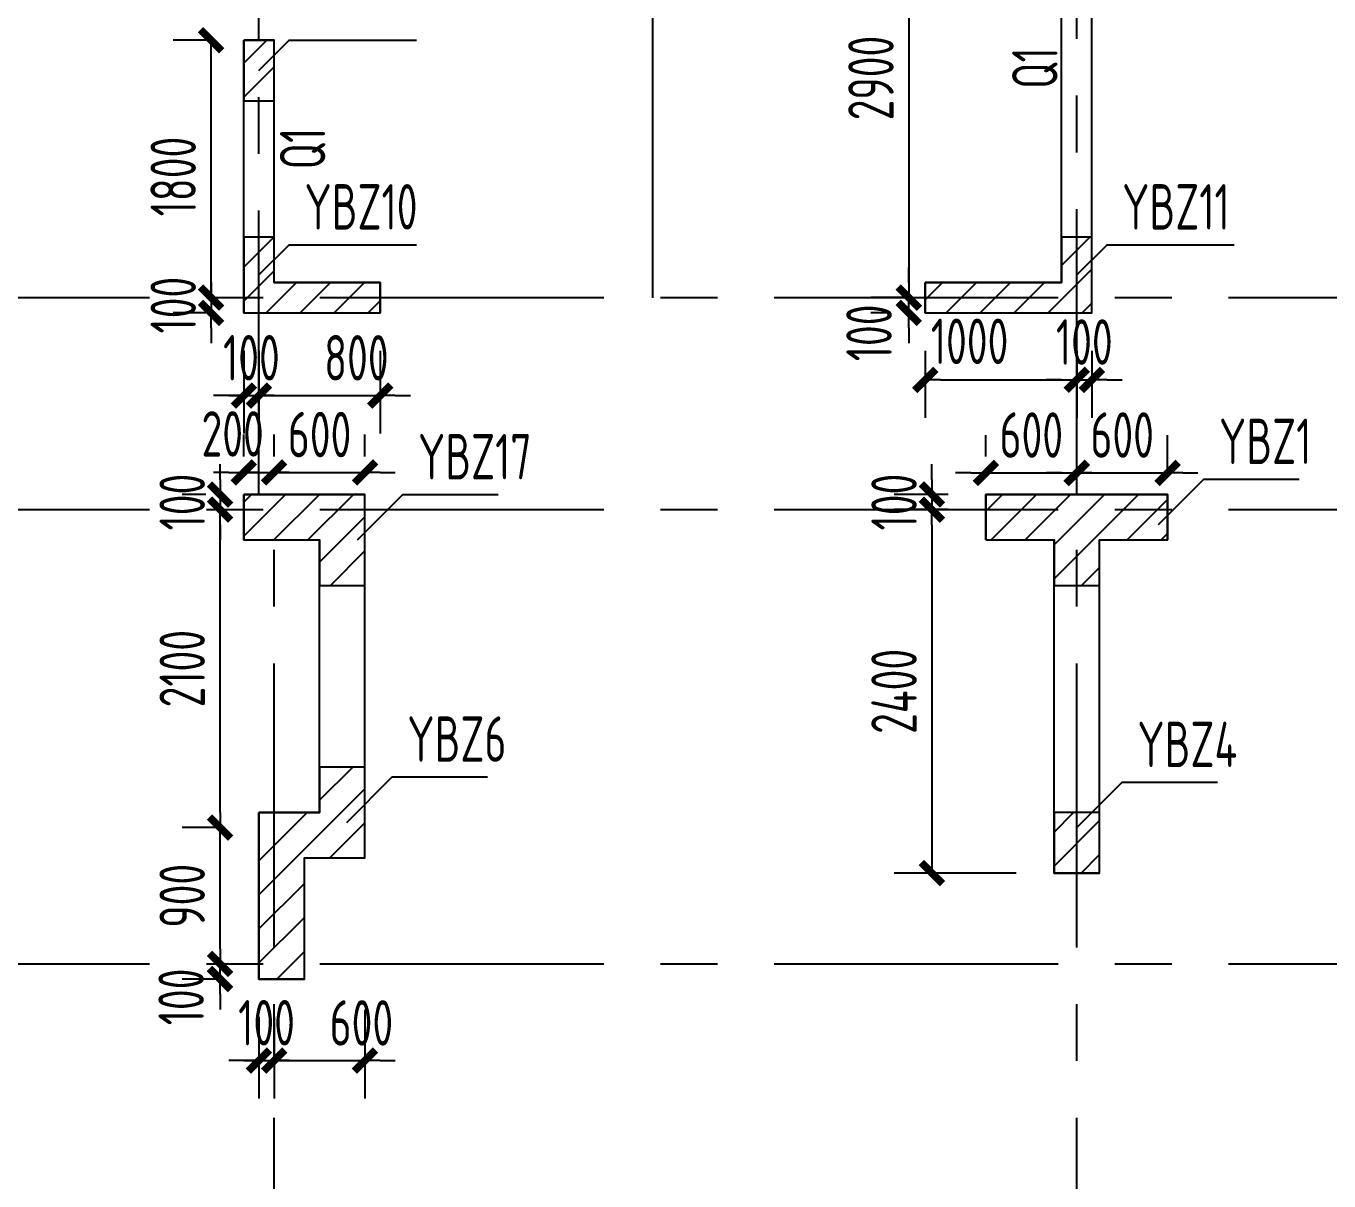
# Model space of a CAD drawing. Extents: x 580289 to 1106878, y -144605 to 78052.
# Drawn here: x 668623 to 677226, y 62584 to 70212 of the extents above; entities that cross this region are included whole.
import ezdxf

# ---------------------------------------------------------------- set-up
doc = ezdxf.new("R2010")
doc.units = 0
doc.header["$LTSCALE"] = 100
doc.linetypes.add('7', pattern=[120.000008, -60.000004, 60.000004])
doc.linetypes.add('CENTER', pattern=[2, 1.25, -0.25, 0.25, -0.25])
doc.layers.get('0').update_dxf_attribs({"linetype": 'CONTINUOUS'})
doc.layers.get('Defpoints').update_dxf_attribs({"linetype": 'CONTINUOUS'})
for name, color, linetype in [('b边缘构件', 240, 'CONTINUOUS'), ('b边缘构件阴影', 240, 'CONTINUOUS'), ('COLU', 7, 'CONTINUOUS'), ('DIM', 3, 'CONTINUOUS'), ('PAXIS', 253, 'CENTER'), ('TEXT', 2, 'CONTINUOUS'), ('THIN', 7, 'CONTINUOUS'), ('墙文字', 54, '7')]:
    doc.layers.add(name, color=color, linetype=linetype)
doc.styles.get("Standard").update_dxf_attribs({"font": 'tssdeng.shx', "width": 0.7, "bigfont": 'tssdchn.shx'})
doc.styles.add('TSSD_Dimension', font='Tssdeng.shx', dxfattribs={"width": 0.7, "bigfont": 'tssdchn.shx'})
doc.dimstyles.new('TSSD_100_100$0', dxfattribs={"dimtxt": 300, "dimasz": 100, "dimexe": 250, "dimexo": 250, "dimgap": 100, "dimtad": 1, "dimdec": 0, "dimzin": 0, "dimdsep": 46, "dimtxsty": 'TSSD_Dimension', "dimblk": '_TSDBK', "dimblk1": '_TSDBK', "dimblk2": '_TSDBK', "dimsah": 1, "dimcen": 0, "dimclrt": 7, "dimadec": 0, "dimazin": 0, "dimtfac": 1, "dimtdec": 0, "dimtix": 1, "dimtmove": 2, "dimatfit": 3, "dimldrblk": '_TSDBK', "dimfxl": 1, "dimtolj": 1, "dimtzin": 0, "dimarcsym": 0})
pattern_1 = [(45, (656909.8, -131525.1), (-112.2532, 112.2532), [])]
pattern_2 = [(45, (250053.2, 141627.07), (-112.2532, 112.2532), [])]

# ---------------------------------------------------------------- blocks, each defined once
blk = doc.blocks.new('_TSDBK')
blk.add_line((-1, 0), (0, 0))
at = {"const_width": 0.5}
blk.add_lwpolyline([(-0.7, -0.7), (0.7, 0.7)], dxfattribs=at)
blk = doc.blocks.new('*D68')
at = {"layer": 'Defpoints', "color": 0}
for p in [(674560.8, 68317.7), (675560.8, 68317.7), (675560.8, 67874.8)]:
    blk.add_point(p, dxfattribs=at)
at = {"layer": 'DIM', "color": 0, "lineweight": -2}
for p, q in [((674560.8, 68067.7), (674560.8, 67624.8)), ((675560.8, 68067.7), (675560.8, 67624.8)), ((674660.8, 67874.8), (675460.8, 67874.8))]:
    blk.add_line(p, q, dxfattribs=at)
at = {"layer": 'DIM', "color": 0, "lineweight": -2, "xscale": 100, "yscale": 100, "zscale": 100, "rotation": 180}
blk.add_blockref('_TSDBK', (674560.8, 67874.8), dxfattribs=at)
at = {"layer": 'DIM', "color": 0, "lineweight": -2, "xscale": 100, "yscale": 100, "zscale": 100}
blk.add_blockref('_TSDBK', (675560.8, 67874.8), dxfattribs=at)
at = {"layer": 'DIM', "color": 7, "insert": (674853.4, 68129.4), "char_height": 300, "attachment_point": 5, "style": 'TSSD_Dimension'}
blk.add_mtext('\\A1;1000', dxfattribs=at)
blk = doc.blocks.new('*D69')
at = {"layer": 'Defpoints', "color": 0}
for p in [(675560.8, 68317.7), (675660.8, 68317.7), (675660.8, 67874.8)]:
    blk.add_point(p, dxfattribs=at)
at = {"layer": 'DIM', "color": 0, "lineweight": -2}
for p, q in [((675560.8, 68067.7), (675560.8, 67624.8)), ((675660.8, 68067.7), (675660.8, 67624.8)), ((675460.8, 67874.8), (675360.8, 67874.8)), ((675560.8, 67874.8), (675660.8, 67874.8)), ((675760.8, 67874.8), (675860.8, 67874.8))]:
    blk.add_line(p, q, dxfattribs=at)
at = {"layer": 'DIM', "color": 0, "lineweight": -2, "xscale": 100, "yscale": 100, "zscale": 100}
blk.add_blockref('_TSDBK', (675560.8, 67874.8), dxfattribs=at)
at = {"layer": 'DIM', "color": 0, "lineweight": -2, "xscale": 100, "yscale": 100, "zscale": 100, "rotation": 180}
blk.add_blockref('_TSDBK', (675660.8, 67874.8), dxfattribs=at)
at = {"layer": 'DIM', "color": 7, "insert": (675610.8, 68124.8), "char_height": 300, "attachment_point": 5, "style": 'TSSD_Dimension'}
blk.add_mtext('\\A1;100', dxfattribs=at)
blk = doc.blocks.new('*D70')
at = {"layer": 'Defpoints', "color": 0}
for p in [(674451.7, 68417.7), (674560.8, 68417.7), (674560.8, 68317.7)]:
    blk.add_point(p, dxfattribs=at)
at = {"layer": 'DIM', "color": 0, "lineweight": -2}
for p, q in [((674451.7, 68517.7), (674451.7, 68617.7)), ((674310.8, 68417.7), (674201.7, 68417.7)), ((674451.7, 68317.7), (674451.7, 68417.7)), ((674310.8, 68317.7), (674201.7, 68317.7)), ((674451.7, 68217.7), (674451.7, 68117.7))]:
    blk.add_line(p, q, dxfattribs=at)
at = {"layer": 'DIM', "color": 0, "lineweight": -2, "xscale": 100, "yscale": 100, "zscale": 100}
for p, rotation in [((674451.7, 68417.7), 270), ((674451.7, 68317.7), 90)]:
    blk.add_blockref('_TSDBK', p, dxfattribs=dict(at, rotation=rotation))
at = {"layer": 'DIM', "color": 7, "insert": (674188.9, 68185.3), "char_height": 300, "attachment_point": 5, "rotation": 90, "style": 'TSSD_Dimension'}
blk.add_mtext('\\A1;100', dxfattribs=at)
blk = doc.blocks.new('*D87')
at = {"layer": 'Defpoints', "color": 0}
for p in [(669829.7, 64017.7), (669903.7, 64017.7), (670160.8, 63917.7)]:
    blk.add_point(p, dxfattribs=at)
at = {"layer": 'DIM', "color": 0, "lineweight": -2}
for p, q in [((669903.7, 64117.7), (669903.7, 64217.7)), ((669903.7, 63917.7), (669903.7, 64017.7)), ((670079.7, 64017.7), (670153.7, 64017.7)), ((669910.8, 63917.7), (669653.7, 63917.7)), ((669903.7, 63817.7), (669903.7, 63717.7))]:
    blk.add_line(p, q, dxfattribs=at)
at = {"layer": 'DIM', "color": 0, "lineweight": -2, "xscale": 100, "yscale": 100, "zscale": 100}
for p, rotation in [((669903.7, 64017.7), 270), ((669903.7, 63917.7), 90)]:
    blk.add_blockref('_TSDBK', p, dxfattribs=dict(at, rotation=rotation))
at = {"layer": 'DIM', "color": 7, "insert": (669646.6, 63799.8), "char_height": 300, "attachment_point": 5, "rotation": 90, "style": 'TSSD_Dimension'}
blk.add_mtext('\\A1;100', dxfattribs=at)
blk = doc.blocks.new('*D88')
at = {"layer": 'Defpoints', "color": 0}
for p in [(669903.7, 64917.7), (670160.8, 64917.7), (669829.7, 64017.7)]:
    blk.add_point(p, dxfattribs=at)
at = {"layer": 'DIM', "color": 0, "lineweight": -2}
for p, q in [((669910.8, 64917.7), (669653.7, 64917.7)), ((669903.7, 64117.7), (669903.7, 64817.7)), ((670079.7, 64017.7), (670153.7, 64017.7))]:
    blk.add_line(p, q, dxfattribs=at)
at = {"layer": 'DIM', "color": 0, "lineweight": -2, "xscale": 100, "yscale": 100, "zscale": 100}
for p, rotation in [((669903.7, 64917.7), 90), ((669903.7, 64017.7), 270)]:
    blk.add_blockref('_TSDBK', p, dxfattribs=dict(at, rotation=rotation))
at = {"layer": 'DIM', "color": 7, "insert": (669653.7, 64467.7), "char_height": 300, "attachment_point": 5, "rotation": 90, "style": 'TSSD_Dimension'}
blk.add_mtext('\\A1;900', dxfattribs=at)
blk = doc.blocks.new('*D89')
at = {"layer": 'Defpoints', "color": 0}
for p in [(669831.9, 68418.9), (669844.4, 68317.7), (670060.8, 68317.7)]:
    blk.add_point(p, dxfattribs=at)
at = {"layer": 'DIM', "color": 0, "lineweight": -2}
for p, q in [((669844.4, 68518.9), (669844.4, 68618.9)), ((669844.4, 68418.9), (669844.4, 68317.7)), ((670081.9, 68418.9), (670094.4, 68418.9)), ((669810.8, 68317.7), (669594.4, 68317.7)), ((669844.4, 68217.7), (669844.4, 68117.7))]:
    blk.add_line(p, q, dxfattribs=at)
at = {"layer": 'DIM', "color": 0, "lineweight": -2, "xscale": 100, "yscale": 100, "zscale": 100}
for p, rotation in [((669844.4, 68418.9), 270), ((669844.4, 68317.7), 90)]:
    blk.add_blockref('_TSDBK', p, dxfattribs=dict(at, rotation=rotation))
at = {"layer": 'DIM', "color": 7, "insert": (669594.4, 68368.3), "char_height": 300, "attachment_point": 5, "rotation": 90, "style": 'TSSD_Dimension'}
blk.add_mtext('\\A1;100', dxfattribs=at)
blk = doc.blocks.new('*D90')
at = {"layer": 'Defpoints', "color": 0}
for p in [(669844.4, 70117.7), (670060.8, 70117.7), (670060.8, 68317.7)]:
    blk.add_point(p, dxfattribs=at)
at = {"layer": 'DIM', "color": 0, "lineweight": -2}
for p, q in [((669810.8, 70117.7), (669594.4, 70117.7)), ((669844.4, 68417.7), (669844.4, 70017.7)), ((669810.8, 68317.7), (669594.4, 68317.7))]:
    blk.add_line(p, q, dxfattribs=at)
at = {"layer": 'DIM', "color": 0, "lineweight": -2, "xscale": 100, "yscale": 100, "zscale": 100}
for p, rotation in [((669844.4, 70117.7), 90), ((669844.4, 68317.7), 270)]:
    blk.add_blockref('_TSDBK', p, dxfattribs=dict(at, rotation=rotation))
at = {"layer": 'DIM', "color": 7, "insert": (669594.4, 69217.7), "char_height": 300, "attachment_point": 5, "rotation": 90, "style": 'TSSD_Dimension'}
blk.add_mtext('\\A1;1800', dxfattribs=at)
blk = doc.blocks.new('*D94')
at = {"layer": 'Defpoints', "color": 0}
for p in [(670160.8, 63917.7), (670260.8, 63917.7), (670260.8, 63379.4)]:
    blk.add_point(p, dxfattribs=at)
at = {"layer": 'DIM', "color": 0, "lineweight": -2}
for p, q in [((670160.8, 63667.7), (670160.8, 63129.4)), ((670260.8, 63667.7), (670260.8, 63129.4)), ((670060.8, 63379.4), (669960.8, 63379.4)), ((670160.8, 63379.4), (670260.8, 63379.4)), ((670360.8, 63379.4), (670460.8, 63379.4))]:
    blk.add_line(p, q, dxfattribs=at)
at = {"layer": 'DIM', "color": 0, "lineweight": -2, "xscale": 100, "yscale": 100, "zscale": 100}
blk.add_blockref('_TSDBK', (670160.8, 63379.4), dxfattribs=at)
at = {"layer": 'DIM', "color": 0, "lineweight": -2, "xscale": 100, "yscale": 100, "zscale": 100, "rotation": 180}
blk.add_blockref('_TSDBK', (670260.8, 63379.4), dxfattribs=at)
at = {"layer": 'DIM', "color": 7, "insert": (670210.8, 63629.4), "char_height": 300, "attachment_point": 5, "style": 'TSSD_Dimension'}
blk.add_mtext('\\A1;100', dxfattribs=at)
blk = doc.blocks.new('*D95')
at = {"layer": 'Defpoints', "color": 0}
for p in [(670860.8, 63963.5), (670260.8, 63917.7), (670860.8, 63379.4)]:
    blk.add_point(p, dxfattribs=at)
at = {"layer": 'DIM', "color": 0, "lineweight": -2}
for p, q in [((670260.8, 63667.7), (670260.8, 63129.4)), ((670860.8, 63713.5), (670860.8, 63129.4)), ((670160.8, 63379.4), (670060.8, 63379.4)), ((670260.8, 63379.4), (670860.8, 63379.4)), ((670960.8, 63379.4), (671060.8, 63379.4))]:
    blk.add_line(p, q, dxfattribs=at)
at = {"layer": 'DIM', "color": 0, "lineweight": -2, "xscale": 100, "yscale": 100, "zscale": 100}
blk.add_blockref('_TSDBK', (670260.8, 63379.4), dxfattribs=at)
at = {"layer": 'DIM', "color": 0, "lineweight": -2, "xscale": 100, "yscale": 100, "zscale": 100, "rotation": 180}
blk.add_blockref('_TSDBK', (670860.8, 63379.4), dxfattribs=at)
at = {"layer": 'DIM', "color": 7, "insert": (670837.1, 63628.2), "char_height": 300, "attachment_point": 5, "style": 'TSSD_Dimension'}
blk.add_mtext('\\A1;600', dxfattribs=at)
blk = doc.blocks.new('*D96')
at = {"layer": 'Defpoints', "color": 0}
for p in [(670260.8, 67263.6), (670060.8, 67117.7), (670260.8, 67117.7)]:
    blk.add_point(p, dxfattribs=at)
at = {"layer": 'DIM', "color": 0, "lineweight": -2}
for p, q in [((670060.8, 67367.7), (670060.8, 67513.6)), ((670260.8, 67367.7), (670260.8, 67513.6)), ((669960.8, 67263.6), (669860.8, 67263.6)), ((670060.8, 67263.6), (670260.8, 67263.6)), ((670360.8, 67263.6), (670460.8, 67263.6))]:
    blk.add_line(p, q, dxfattribs=at)
at = {"layer": 'DIM', "color": 0, "lineweight": -2, "xscale": 100, "yscale": 100, "zscale": 100}
blk.add_blockref('_TSDBK', (670060.8, 67263.6), dxfattribs=at)
at = {"layer": 'DIM', "color": 0, "lineweight": -2, "xscale": 100, "yscale": 100, "zscale": 100, "rotation": 180}
blk.add_blockref('_TSDBK', (670260.8, 67263.6), dxfattribs=at)
at = {"layer": 'DIM', "color": 7, "insert": (669987, 67518.1), "char_height": 300, "attachment_point": 5, "style": 'TSSD_Dimension'}
blk.add_mtext('\\A1;200', dxfattribs=at)
blk = doc.blocks.new('*D97')
at = {"layer": 'Defpoints', "color": 0}
for p in [(670860.8, 67263.6), (670260.8, 67117.7), (670860.8, 67117.7)]:
    blk.add_point(p, dxfattribs=at)
at = {"layer": 'DIM', "color": 0, "lineweight": -2}
for p, q in [((670260.8, 67367.7), (670260.8, 67513.6)), ((670860.8, 67367.7), (670860.8, 67513.6)), ((670160.8, 67263.6), (670060.8, 67263.6)), ((670260.8, 67263.6), (670860.8, 67263.6)), ((670960.8, 67263.6), (671060.8, 67263.6))]:
    blk.add_line(p, q, dxfattribs=at)
at = {"layer": 'DIM', "color": 0, "lineweight": -2, "xscale": 100, "yscale": 100, "zscale": 100}
blk.add_blockref('_TSDBK', (670260.8, 67263.6), dxfattribs=at)
at = {"layer": 'DIM', "color": 0, "lineweight": -2, "xscale": 100, "yscale": 100, "zscale": 100, "rotation": 180}
blk.add_blockref('_TSDBK', (670860.8, 67263.6), dxfattribs=at)
at = {"layer": 'DIM', "color": 7, "insert": (670560.8, 67513.6), "char_height": 300, "attachment_point": 5, "style": 'TSSD_Dimension'}
blk.add_mtext('\\A1;600', dxfattribs=at)
blk = doc.blocks.new('*D98')
at = {"layer": 'Defpoints', "color": 0}
for p in [(670060.8, 67117.7), (669903.7, 67017.7), (669903.7, 67017.7)]:
    blk.add_point(p, dxfattribs=at)
at = {"layer": 'DIM', "color": 0, "lineweight": -2}
for p, q in [((669903.7, 67217.7), (669903.7, 67317.7)), ((669810.8, 67117.7), (669653.7, 67117.7)), ((669903.7, 67117.7), (669903.7, 67017.7)), ((669903.7, 66917.7), (669903.7, 66817.7))]:
    blk.add_line(p, q, dxfattribs=at)
at = {"layer": 'DIM', "color": 0, "lineweight": -2, "xscale": 100, "yscale": 100, "zscale": 100}
for p, rotation in [((669903.7, 67117.7), 270), ((669903.7, 67017.7), 90)]:
    blk.add_blockref('_TSDBK', p, dxfattribs=dict(at, rotation=rotation))
at = {"layer": 'DIM', "color": 7, "insert": (669653.7, 67067.7), "char_height": 300, "attachment_point": 5, "rotation": 90, "style": 'TSSD_Dimension'}
blk.add_mtext('\\A1;100', dxfattribs=at)
blk = doc.blocks.new('*D99')
at = {"layer": 'Defpoints', "color": 0}
for p in [(675560.8, 67260.5), (674960.8, 67117.7), (675560.8, 67017.7)]:
    blk.add_point(p, dxfattribs=at)
at = {"layer": 'DIM', "color": 0, "lineweight": -2}
for p, q in [((674960.8, 67367.7), (674960.8, 67510.5)), ((675560.8, 67267.7), (675560.8, 67510.5)), ((674860.8, 67260.5), (674760.8, 67260.5)), ((674960.8, 67260.5), (675560.8, 67260.5)), ((675660.8, 67260.5), (675760.8, 67260.5))]:
    blk.add_line(p, q, dxfattribs=at)
at = {"layer": 'DIM', "color": 0, "lineweight": -2, "xscale": 100, "yscale": 100, "zscale": 100}
blk.add_blockref('_TSDBK', (674960.8, 67260.5), dxfattribs=at)
at = {"layer": 'DIM', "color": 0, "lineweight": -2, "xscale": 100, "yscale": 100, "zscale": 100, "rotation": 180}
blk.add_blockref('_TSDBK', (675560.8, 67260.5), dxfattribs=at)
at = {"layer": 'DIM', "color": 7, "insert": (675260.8, 67510.5), "char_height": 300, "attachment_point": 5, "style": 'TSSD_Dimension'}
blk.add_mtext('\\A1;600', dxfattribs=at)
blk = doc.blocks.new('*D100')
at = {"layer": 'Defpoints', "color": 0}
for p in [(676160.8, 67260.5), (675560.8, 67017.7), (676160.8, 67017.7)]:
    blk.add_point(p, dxfattribs=at)
at = {"layer": 'DIM', "color": 0, "lineweight": -2}
for p, q in [((675560.8, 67267.7), (675560.8, 67510.5)), ((676160.8, 67267.7), (676160.8, 67510.5)), ((675460.8, 67260.5), (675360.8, 67260.5)), ((675560.8, 67260.5), (676160.8, 67260.5)), ((676260.8, 67260.5), (676360.8, 67260.5))]:
    blk.add_line(p, q, dxfattribs=at)
at = {"layer": 'DIM', "color": 0, "lineweight": -2, "xscale": 100, "yscale": 100, "zscale": 100}
blk.add_blockref('_TSDBK', (675560.8, 67260.5), dxfattribs=at)
at = {"layer": 'DIM', "color": 0, "lineweight": -2, "xscale": 100, "yscale": 100, "zscale": 100, "rotation": 180}
blk.add_blockref('_TSDBK', (676160.8, 67260.5), dxfattribs=at)
at = {"layer": 'DIM', "color": 7, "insert": (675860.8, 67510.5), "char_height": 300, "attachment_point": 5, "style": 'TSSD_Dimension'}
blk.add_mtext('\\A1;600', dxfattribs=at)
blk = doc.blocks.new('*D101')
at = {"layer": 'Defpoints', "color": 0}
for p in [(674960.8, 67117.7), (674604.3, 67017.7), (674960.8, 67017.7)]:
    blk.add_point(p, dxfattribs=at)
at = {"layer": 'DIM', "color": 0, "lineweight": -2}
for p, q in [((674604.3, 67217.7), (674604.3, 67317.7)), ((674710.8, 67117.7), (674354.3, 67117.7)), ((674604.3, 67117.7), (674604.3, 67017.7)), ((674710.8, 67017.7), (674354.3, 67017.7)), ((674604.3, 66917.7), (674604.3, 66817.7))]:
    blk.add_line(p, q, dxfattribs=at)
at = {"layer": 'DIM', "color": 0, "lineweight": -2, "xscale": 100, "yscale": 100, "zscale": 100}
for p, rotation in [((674604.3, 67117.7), 270), ((674604.3, 67017.7), 90)]:
    blk.add_blockref('_TSDBK', p, dxfattribs=dict(at, rotation=rotation))
at = {"layer": 'DIM', "color": 7, "insert": (674354.3, 67067.7), "char_height": 300, "attachment_point": 5, "rotation": 90, "style": 'TSSD_Dimension'}
blk.add_mtext('\\A1;100', dxfattribs=at)
blk = doc.blocks.new('*D183')
at = {"layer": 'Defpoints', "color": 0}
for p in [(674630.2, 71317.7), (674451.7, 68418.7), (674704.7, 68418.7)]:
    blk.add_point(p, dxfattribs=at)
at = {"layer": 'DIM', "color": 0, "lineweight": -2}
for p, q in [((674380.2, 71317.7), (674201.7, 71317.7)), ((674451.7, 71217.7), (674451.7, 68518.7)), ((674454.7, 68418.7), (674201.7, 68418.7))]:
    blk.add_line(p, q, dxfattribs=at)
at = {"layer": 'DIM', "color": 0, "lineweight": -2, "xscale": 100, "yscale": 100, "zscale": 100}
for p, rotation in [((674451.7, 71317.7), 90), ((674451.7, 68418.7), 270)]:
    blk.add_blockref('_TSDBK', p, dxfattribs=dict(at, rotation=rotation))
at = {"layer": 'DIM', "color": 7, "insert": (674201.7, 69868.2), "char_height": 300, "attachment_point": 5, "rotation": 90, "style": 'TSSD_Dimension'}
blk.add_mtext('\\A1;2900', dxfattribs=at)
blk = doc.blocks.new('*D200')
at = {"layer": 'Defpoints', "color": 0}
for p in [(670060.8, 68317.7), (670160.8, 68317.7), (670160.8, 67771.1)]:
    blk.add_point(p, dxfattribs=at)
at = {"layer": 'DIM', "color": 0, "lineweight": -2}
for p, q in [((670060.8, 68067.7), (670060.8, 67521.1)), ((670160.8, 68067.7), (670160.8, 67521.1)), ((669960.8, 67771.1), (669860.8, 67771.1)), ((670060.8, 67771.1), (670160.8, 67771.1)), ((670260.8, 67771.1), (670360.8, 67771.1))]:
    blk.add_line(p, q, dxfattribs=at)
at = {"layer": 'DIM', "color": 0, "lineweight": -2, "xscale": 100, "yscale": 100, "zscale": 100}
blk.add_blockref('_TSDBK', (670060.8, 67771.1), dxfattribs=at)
at = {"layer": 'DIM', "color": 0, "lineweight": -2, "xscale": 100, "yscale": 100, "zscale": 100, "rotation": 180}
blk.add_blockref('_TSDBK', (670160.8, 67771.1), dxfattribs=at)
at = {"layer": 'DIM', "color": 7, "insert": (670110.8, 68021.1), "char_height": 300, "attachment_point": 5, "style": 'TSSD_Dimension'}
blk.add_mtext('\\A1;100', dxfattribs=at)
blk = doc.blocks.new('*D201')
at = {"layer": 'Defpoints', "color": 0}
for p in [(670160.8, 68317.7), (670960.8, 68317.7), (670960.8, 67771.1)]:
    blk.add_point(p, dxfattribs=at)
at = {"layer": 'DIM', "color": 0, "lineweight": -2}
for p, q in [((670160.8, 68067.7), (670160.8, 67521.1)), ((670960.8, 68067.7), (670960.8, 67521.1)), ((670060.8, 67771.1), (669960.8, 67771.1)), ((670160.8, 67771.1), (670960.8, 67771.1)), ((671060.8, 67771.1), (671160.8, 67771.1))]:
    blk.add_line(p, q, dxfattribs=at)
at = {"layer": 'DIM', "color": 0, "lineweight": -2, "xscale": 100, "yscale": 100, "zscale": 100}
blk.add_blockref('_TSDBK', (670160.8, 67771.1), dxfattribs=at)
at = {"layer": 'DIM', "color": 0, "lineweight": -2, "xscale": 100, "yscale": 100, "zscale": 100, "rotation": 180}
blk.add_blockref('_TSDBK', (670960.8, 67771.1), dxfattribs=at)
at = {"layer": 'DIM', "color": 7, "insert": (670804, 68020.5), "char_height": 300, "attachment_point": 5, "style": 'TSSD_Dimension'}
blk.add_mtext('\\A1;800', dxfattribs=at)
blk = doc.blocks.new('*D306')
at = {"layer": 'Defpoints', "color": 0}
for p in [(674560.8, 68317.7), (675560.8, 68317.7), (675560.8, 67874.8)]:
    blk.add_point(p, dxfattribs=at)
at = {"layer": 'DIM', "color": 0, "lineweight": -2}
for p, q in [((674560.8, 68067.7), (674560.8, 67624.8)), ((675560.8, 68067.7), (675560.8, 67624.8)), ((674660.8, 67874.8), (675460.8, 67874.8))]:
    blk.add_line(p, q, dxfattribs=at)
at = {"layer": 'DIM', "color": 0, "lineweight": -2, "xscale": 100, "yscale": 100, "zscale": 100, "rotation": 180}
blk.add_blockref('_TSDBK', (674560.8, 67874.8), dxfattribs=at)
at = {"layer": 'DIM', "color": 0, "lineweight": -2, "xscale": 100, "yscale": 100, "zscale": 100}
blk.add_blockref('_TSDBK', (675560.8, 67874.8), dxfattribs=at)
at = {"layer": 'DIM', "color": 7, "insert": (674853.4, 68129.4), "char_height": 300, "attachment_point": 5, "style": 'TSSD_Dimension'}
blk.add_mtext('\\A1;1000', dxfattribs=at)
blk = doc.blocks.new('*D307')
at = {"layer": 'Defpoints', "color": 0}
for p in [(675560.8, 68317.7), (675660.8, 68317.7), (675660.8, 67874.8)]:
    blk.add_point(p, dxfattribs=at)
at = {"layer": 'DIM', "color": 0, "lineweight": -2}
for p, q in [((675560.8, 68067.7), (675560.8, 67624.8)), ((675660.8, 68067.7), (675660.8, 67624.8)), ((675460.8, 67874.8), (675360.8, 67874.8)), ((675560.8, 67874.8), (675660.8, 67874.8)), ((675760.8, 67874.8), (675860.8, 67874.8))]:
    blk.add_line(p, q, dxfattribs=at)
at = {"layer": 'DIM', "color": 0, "lineweight": -2, "xscale": 100, "yscale": 100, "zscale": 100}
blk.add_blockref('_TSDBK', (675560.8, 67874.8), dxfattribs=at)
at = {"layer": 'DIM', "color": 0, "lineweight": -2, "xscale": 100, "yscale": 100, "zscale": 100, "rotation": 180}
blk.add_blockref('_TSDBK', (675660.8, 67874.8), dxfattribs=at)
at = {"layer": 'DIM', "color": 7, "insert": (675610.8, 68124.8), "char_height": 300, "attachment_point": 5, "style": 'TSSD_Dimension'}
blk.add_mtext('\\A1;100', dxfattribs=at)
blk = doc.blocks.new('*D308')
at = {"layer": 'Defpoints', "color": 0}
for p in [(674451.7, 68417.7), (674560.8, 68417.7), (674560.8, 68317.7)]:
    blk.add_point(p, dxfattribs=at)
at = {"layer": 'DIM', "color": 0, "lineweight": -2}
for p, q in [((674451.7, 68517.7), (674451.7, 68617.7)), ((674310.8, 68417.7), (674201.7, 68417.7)), ((674451.7, 68317.7), (674451.7, 68417.7)), ((674310.8, 68317.7), (674201.7, 68317.7)), ((674451.7, 68217.7), (674451.7, 68117.7))]:
    blk.add_line(p, q, dxfattribs=at)
at = {"layer": 'DIM', "color": 0, "lineweight": -2, "xscale": 100, "yscale": 100, "zscale": 100}
for p, rotation in [((674451.7, 68417.7), 270), ((674451.7, 68317.7), 90)]:
    blk.add_blockref('_TSDBK', p, dxfattribs=dict(at, rotation=rotation))
at = {"layer": 'DIM', "color": 7, "insert": (674188.9, 68185.3), "char_height": 300, "attachment_point": 5, "rotation": 90, "style": 'TSSD_Dimension'}
blk.add_mtext('\\A1;100', dxfattribs=at)
blk = doc.blocks.new('*D325')
at = {"layer": 'Defpoints', "color": 0}
for p in [(669829.7, 64017.7), (669903.7, 64017.7), (670160.8, 63917.7)]:
    blk.add_point(p, dxfattribs=at)
at = {"layer": 'DIM', "color": 0, "lineweight": -2}
for p, q in [((669903.7, 64117.7), (669903.7, 64217.7)), ((669903.7, 63917.7), (669903.7, 64017.7)), ((670079.7, 64017.7), (670153.7, 64017.7)), ((669910.8, 63917.7), (669653.7, 63917.7)), ((669903.7, 63817.7), (669903.7, 63717.7))]:
    blk.add_line(p, q, dxfattribs=at)
at = {"layer": 'DIM', "color": 0, "lineweight": -2, "xscale": 100, "yscale": 100, "zscale": 100}
for p, rotation in [((669903.7, 64017.7), 270), ((669903.7, 63917.7), 90)]:
    blk.add_blockref('_TSDBK', p, dxfattribs=dict(at, rotation=rotation))
at = {"layer": 'DIM', "color": 7, "insert": (669646.6, 63799.8), "char_height": 300, "attachment_point": 5, "rotation": 90, "style": 'TSSD_Dimension'}
blk.add_mtext('\\A1;100', dxfattribs=at)
blk = doc.blocks.new('*D326')
at = {"layer": 'Defpoints', "color": 0}
for p in [(669860.1, 67017.7), (669903.7, 67017.7), (670160.8, 64917.7)]:
    blk.add_point(p, dxfattribs=at)
at = {"layer": 'DIM', "color": 0, "lineweight": -2}
for p, q in [((670110.1, 67017.7), (670153.7, 67017.7)), ((669903.7, 65017.7), (669903.7, 66917.7)), ((669910.8, 64917.7), (669653.7, 64917.7))]:
    blk.add_line(p, q, dxfattribs=at)
at = {"layer": 'DIM', "color": 0, "lineweight": -2, "xscale": 100, "yscale": 100, "zscale": 100}
for p, rotation in [((669903.7, 67017.7), 90), ((669903.7, 64917.7), 270)]:
    blk.add_blockref('_TSDBK', p, dxfattribs=dict(at, rotation=rotation))
at = {"layer": 'DIM', "color": 7, "insert": (669653.7, 65967.7), "char_height": 300, "attachment_point": 5, "rotation": 90, "style": 'TSSD_Dimension'}
blk.add_mtext('\\A1;2100', dxfattribs=at)
blk = doc.blocks.new('*D327')
at = {"layer": 'Defpoints', "color": 0}
for p in [(669831.9, 68418.9), (669844.4, 68317.7), (670060.8, 68317.7)]:
    blk.add_point(p, dxfattribs=at)
at = {"layer": 'DIM', "color": 0, "lineweight": -2}
for p, q in [((669844.4, 68518.9), (669844.4, 68618.9)), ((669844.4, 68418.9), (669844.4, 68317.7)), ((670081.9, 68418.9), (670094.4, 68418.9)), ((669810.8, 68317.7), (669594.4, 68317.7)), ((669844.4, 68217.7), (669844.4, 68117.7))]:
    blk.add_line(p, q, dxfattribs=at)
at = {"layer": 'DIM', "color": 0, "lineweight": -2, "xscale": 100, "yscale": 100, "zscale": 100}
for p, rotation in [((669844.4, 68418.9), 270), ((669844.4, 68317.7), 90)]:
    blk.add_blockref('_TSDBK', p, dxfattribs=dict(at, rotation=rotation))
at = {"layer": 'DIM', "color": 7, "insert": (669594.4, 68368.3), "char_height": 300, "attachment_point": 5, "rotation": 90, "style": 'TSSD_Dimension'}
blk.add_mtext('\\A1;100', dxfattribs=at)
blk = doc.blocks.new('*D328')
at = {"layer": 'Defpoints', "color": 0}
for p in [(669844.4, 70117.7), (670060.8, 70117.7), (670060.8, 68317.7)]:
    blk.add_point(p, dxfattribs=at)
at = {"layer": 'DIM', "color": 0, "lineweight": -2}
for p, q in [((669810.8, 70117.7), (669594.4, 70117.7)), ((669844.4, 68417.7), (669844.4, 70017.7)), ((669810.8, 68317.7), (669594.4, 68317.7))]:
    blk.add_line(p, q, dxfattribs=at)
at = {"layer": 'DIM', "color": 0, "lineweight": -2, "xscale": 100, "yscale": 100, "zscale": 100}
for p, rotation in [((669844.4, 70117.7), 90), ((669844.4, 68317.7), 270)]:
    blk.add_blockref('_TSDBK', p, dxfattribs=dict(at, rotation=rotation))
at = {"layer": 'DIM', "color": 7, "insert": (669594.4, 69217.7), "char_height": 300, "attachment_point": 5, "rotation": 90, "style": 'TSSD_Dimension'}
blk.add_mtext('\\A1;1800', dxfattribs=at)
blk = doc.blocks.new('*D332')
at = {"layer": 'Defpoints', "color": 0}
for p in [(670160.8, 63917.7), (670260.8, 63917.7), (670260.8, 63379.4)]:
    blk.add_point(p, dxfattribs=at)
at = {"layer": 'DIM', "color": 0, "lineweight": -2}
for p, q in [((670160.8, 63667.7), (670160.8, 63129.4)), ((670260.8, 63667.7), (670260.8, 63129.4)), ((670060.8, 63379.4), (669960.8, 63379.4)), ((670160.8, 63379.4), (670260.8, 63379.4)), ((670360.8, 63379.4), (670460.8, 63379.4))]:
    blk.add_line(p, q, dxfattribs=at)
at = {"layer": 'DIM', "color": 0, "lineweight": -2, "xscale": 100, "yscale": 100, "zscale": 100}
blk.add_blockref('_TSDBK', (670160.8, 63379.4), dxfattribs=at)
at = {"layer": 'DIM', "color": 0, "lineweight": -2, "xscale": 100, "yscale": 100, "zscale": 100, "rotation": 180}
blk.add_blockref('_TSDBK', (670260.8, 63379.4), dxfattribs=at)
at = {"layer": 'DIM', "color": 7, "insert": (670210.8, 63629.4), "char_height": 300, "attachment_point": 5, "style": 'TSSD_Dimension'}
blk.add_mtext('\\A1;100', dxfattribs=at)
blk = doc.blocks.new('*D333')
at = {"layer": 'Defpoints', "color": 0}
for p in [(670260.8, 67263.6), (670060.8, 67117.7), (670260.8, 67117.7)]:
    blk.add_point(p, dxfattribs=at)
at = {"layer": 'DIM', "color": 0, "lineweight": -2}
for p, q in [((670060.8, 67367.7), (670060.8, 67513.6)), ((670260.8, 67367.7), (670260.8, 67513.6)), ((669960.8, 67263.6), (669860.8, 67263.6)), ((670060.8, 67263.6), (670260.8, 67263.6)), ((670360.8, 67263.6), (670460.8, 67263.6))]:
    blk.add_line(p, q, dxfattribs=at)
at = {"layer": 'DIM', "color": 0, "lineweight": -2, "xscale": 100, "yscale": 100, "zscale": 100}
blk.add_blockref('_TSDBK', (670060.8, 67263.6), dxfattribs=at)
at = {"layer": 'DIM', "color": 0, "lineweight": -2, "xscale": 100, "yscale": 100, "zscale": 100, "rotation": 180}
blk.add_blockref('_TSDBK', (670260.8, 67263.6), dxfattribs=at)
at = {"layer": 'DIM', "color": 7, "insert": (669987, 67518.1), "char_height": 300, "attachment_point": 5, "style": 'TSSD_Dimension'}
blk.add_mtext('\\A1;200', dxfattribs=at)
blk = doc.blocks.new('*D334')
at = {"layer": 'Defpoints', "color": 0}
for p in [(670060.8, 67117.7), (669903.7, 67017.7), (669903.7, 67017.7)]:
    blk.add_point(p, dxfattribs=at)
at = {"layer": 'DIM', "color": 0, "lineweight": -2}
for p, q in [((669903.7, 67217.7), (669903.7, 67317.7)), ((669810.8, 67117.7), (669653.7, 67117.7)), ((669903.7, 67117.7), (669903.7, 67017.7)), ((669903.7, 66917.7), (669903.7, 66817.7))]:
    blk.add_line(p, q, dxfattribs=at)
at = {"layer": 'DIM', "color": 0, "lineweight": -2, "xscale": 100, "yscale": 100, "zscale": 100}
for p, rotation in [((669903.7, 67117.7), 270), ((669903.7, 67017.7), 90)]:
    blk.add_blockref('_TSDBK', p, dxfattribs=dict(at, rotation=rotation))
at = {"layer": 'DIM', "color": 7, "insert": (669653.7, 67067.7), "char_height": 300, "attachment_point": 5, "rotation": 90, "style": 'TSSD_Dimension'}
blk.add_mtext('\\A1;100', dxfattribs=at)
blk = doc.blocks.new('*D335')
at = {"layer": 'Defpoints', "color": 0}
for p in [(675560.8, 67260.5), (674960.8, 67117.7), (675560.8, 67017.7)]:
    blk.add_point(p, dxfattribs=at)
at = {"layer": 'DIM', "color": 0, "lineweight": -2}
for p, q in [((674960.8, 67367.7), (674960.8, 67510.5)), ((675560.8, 67267.7), (675560.8, 67510.5)), ((674860.8, 67260.5), (674760.8, 67260.5)), ((674960.8, 67260.5), (675560.8, 67260.5)), ((675660.8, 67260.5), (675760.8, 67260.5))]:
    blk.add_line(p, q, dxfattribs=at)
at = {"layer": 'DIM', "color": 0, "lineweight": -2, "xscale": 100, "yscale": 100, "zscale": 100}
blk.add_blockref('_TSDBK', (674960.8, 67260.5), dxfattribs=at)
at = {"layer": 'DIM', "color": 0, "lineweight": -2, "xscale": 100, "yscale": 100, "zscale": 100, "rotation": 180}
blk.add_blockref('_TSDBK', (675560.8, 67260.5), dxfattribs=at)
at = {"layer": 'DIM', "color": 7, "insert": (675260.8, 67510.5), "char_height": 300, "attachment_point": 5, "style": 'TSSD_Dimension'}
blk.add_mtext('\\A1;600', dxfattribs=at)
blk = doc.blocks.new('*D336')
at = {"layer": 'Defpoints', "color": 0}
for p in [(676160.8, 67260.5), (675560.8, 67017.7), (676160.8, 67017.7)]:
    blk.add_point(p, dxfattribs=at)
at = {"layer": 'DIM', "color": 0, "lineweight": -2}
for p, q in [((675560.8, 67267.7), (675560.8, 67510.5)), ((676160.8, 67267.7), (676160.8, 67510.5)), ((675460.8, 67260.5), (675360.8, 67260.5)), ((675560.8, 67260.5), (676160.8, 67260.5)), ((676260.8, 67260.5), (676360.8, 67260.5))]:
    blk.add_line(p, q, dxfattribs=at)
at = {"layer": 'DIM', "color": 0, "lineweight": -2, "xscale": 100, "yscale": 100, "zscale": 100}
blk.add_blockref('_TSDBK', (675560.8, 67260.5), dxfattribs=at)
at = {"layer": 'DIM', "color": 0, "lineweight": -2, "xscale": 100, "yscale": 100, "zscale": 100, "rotation": 180}
blk.add_blockref('_TSDBK', (676160.8, 67260.5), dxfattribs=at)
at = {"layer": 'DIM', "color": 7, "insert": (675860.8, 67510.5), "char_height": 300, "attachment_point": 5, "style": 'TSSD_Dimension'}
blk.add_mtext('\\A1;600', dxfattribs=at)
blk = doc.blocks.new('*D337')
at = {"layer": 'Defpoints', "color": 0}
for p in [(674960.8, 67117.7), (674604.3, 67017.7), (674960.8, 67017.7)]:
    blk.add_point(p, dxfattribs=at)
at = {"layer": 'DIM', "color": 0, "lineweight": -2}
for p, q in [((674604.3, 67217.7), (674604.3, 67317.7)), ((674710.8, 67117.7), (674354.3, 67117.7)), ((674604.3, 67117.7), (674604.3, 67017.7)), ((674710.8, 67017.7), (674354.3, 67017.7)), ((674604.3, 66917.7), (674604.3, 66817.7))]:
    blk.add_line(p, q, dxfattribs=at)
at = {"layer": 'DIM', "color": 0, "lineweight": -2, "xscale": 100, "yscale": 100, "zscale": 100}
for p, rotation in [((674604.3, 67117.7), 270), ((674604.3, 67017.7), 90)]:
    blk.add_blockref('_TSDBK', p, dxfattribs=dict(at, rotation=rotation))
at = {"layer": 'DIM', "color": 7, "insert": (674354.3, 67067.7), "char_height": 300, "attachment_point": 5, "rotation": 90, "style": 'TSSD_Dimension'}
blk.add_mtext('\\A1;100', dxfattribs=at)
blk = doc.blocks.new('*D338')
at = {"layer": 'Defpoints', "color": 0}
for p in [(674960.8, 67017.7), (674604.3, 64617.7), (675410.8, 64617.7)]:
    blk.add_point(p, dxfattribs=at)
at = {"layer": 'DIM', "color": 0, "lineweight": -2}
for p, q in [((674710.8, 67017.7), (674354.3, 67017.7)), ((674604.3, 66917.7), (674604.3, 64717.7)), ((675160.8, 64617.7), (674354.3, 64617.7))]:
    blk.add_line(p, q, dxfattribs=at)
at = {"layer": 'DIM', "color": 0, "lineweight": -2, "xscale": 100, "yscale": 100, "zscale": 100}
for p, rotation in [((674604.3, 67017.7), 90), ((674604.3, 64617.7), 270)]:
    blk.add_blockref('_TSDBK', p, dxfattribs=dict(at, rotation=rotation))
at = {"layer": 'DIM', "color": 7, "insert": (674354.3, 65817.7), "char_height": 300, "attachment_point": 5, "rotation": 90, "style": 'TSSD_Dimension'}
blk.add_mtext('\\A1;2400', dxfattribs=at)
blk = doc.blocks.new('*D426')
at = {"layer": 'Defpoints', "color": 0}
for p in [(674630.2, 71317.7), (674451.7, 68418.7), (674704.7, 68418.7)]:
    blk.add_point(p, dxfattribs=at)
at = {"layer": 'DIM', "color": 0, "lineweight": -2}
for p, q in [((674380.2, 71317.7), (674201.7, 71317.7)), ((674451.7, 71217.7), (674451.7, 68518.7)), ((674454.7, 68418.7), (674201.7, 68418.7))]:
    blk.add_line(p, q, dxfattribs=at)
at = {"layer": 'DIM', "color": 0, "lineweight": -2, "xscale": 100, "yscale": 100, "zscale": 100}
for p, rotation in [((674451.7, 71317.7), 90), ((674451.7, 68418.7), 270)]:
    blk.add_blockref('_TSDBK', p, dxfattribs=dict(at, rotation=rotation))
at = {"layer": 'DIM', "color": 7, "insert": (674201.7, 69868.2), "char_height": 300, "attachment_point": 5, "rotation": 90, "style": 'TSSD_Dimension'}
blk.add_mtext('\\A1;2900', dxfattribs=at)
blk = doc.blocks.new('*D443')
at = {"layer": 'Defpoints', "color": 0}
for p in [(670060.8, 68317.7), (670160.8, 68317.7), (670160.8, 67771.1)]:
    blk.add_point(p, dxfattribs=at)
at = {"layer": 'DIM', "color": 0, "lineweight": -2}
for p, q in [((670060.8, 68067.7), (670060.8, 67521.1)), ((670160.8, 68067.7), (670160.8, 67521.1)), ((669960.8, 67771.1), (669860.8, 67771.1)), ((670060.8, 67771.1), (670160.8, 67771.1)), ((670260.8, 67771.1), (670360.8, 67771.1))]:
    blk.add_line(p, q, dxfattribs=at)
at = {"layer": 'DIM', "color": 0, "lineweight": -2, "xscale": 100, "yscale": 100, "zscale": 100}
blk.add_blockref('_TSDBK', (670060.8, 67771.1), dxfattribs=at)
at = {"layer": 'DIM', "color": 0, "lineweight": -2, "xscale": 100, "yscale": 100, "zscale": 100, "rotation": 180}
blk.add_blockref('_TSDBK', (670160.8, 67771.1), dxfattribs=at)
at = {"layer": 'DIM', "color": 7, "insert": (670110.8, 68021.1), "char_height": 300, "attachment_point": 5, "style": 'TSSD_Dimension'}
blk.add_mtext('\\A1;100', dxfattribs=at)
blk = doc.blocks.new('*D444')
at = {"layer": 'Defpoints', "color": 0}
for p in [(670160.8, 68317.7), (670960.8, 68317.7), (670960.8, 67771.1)]:
    blk.add_point(p, dxfattribs=at)
at = {"layer": 'DIM', "color": 0, "lineweight": -2}
for p, q in [((670160.8, 68067.7), (670160.8, 67521.1)), ((670960.8, 68067.7), (670960.8, 67521.1)), ((670060.8, 67771.1), (669960.8, 67771.1)), ((670160.8, 67771.1), (670960.8, 67771.1)), ((671060.8, 67771.1), (671160.8, 67771.1))]:
    blk.add_line(p, q, dxfattribs=at)
at = {"layer": 'DIM', "color": 0, "lineweight": -2, "xscale": 100, "yscale": 100, "zscale": 100}
blk.add_blockref('_TSDBK', (670160.8, 67771.1), dxfattribs=at)
at = {"layer": 'DIM', "color": 0, "lineweight": -2, "xscale": 100, "yscale": 100, "zscale": 100, "rotation": 180}
blk.add_blockref('_TSDBK', (670960.8, 67771.1), dxfattribs=at)
at = {"layer": 'DIM', "color": 7, "insert": (670804, 68020.5), "char_height": 300, "attachment_point": 5, "style": 'TSSD_Dimension'}
blk.add_mtext('\\A1;800', dxfattribs=at)

msp = doc.modelspace()

# ---------------------------------------------------------------- hatches: boundary and pattern name
at = {"layer": 'b边缘构件阴影'}
h = msp.add_hatch(dxfattribs=at)
h.set_pattern_fill('ANSI31', color=256, scale=50, style=0)
h.set_pattern_definition(pattern_2)
h.paths.add_polyline_path([(670060.8, 70117.7), (670060.8, 69717.7), (670260.8, 69717.7), (670260.8, 70117.7)], flags=0)
h = msp.add_hatch(dxfattribs=at)
h.set_pattern_fill('ANSI31', color=256, scale=50, style=0)
h.set_pattern_definition(pattern_2)
h.paths.add_polyline_path([(670060.8, 68817.7), (670060.8, 68317.7), (670960.8, 68317.7), (670960.8, 68517.7), (670260.8, 68517.7), (670260.8, 68817.7)], flags=0)
h = msp.add_hatch(dxfattribs=at)
h.set_pattern_fill('ANSI31', color=256, scale=50, style=0)
h.set_pattern_definition(pattern_2)
h.paths.add_polyline_path([(674560.8, 68517.7), (674560.8, 68317.7), (675660.8, 68317.7), (675660.8, 68817.7), (675460.8, 68817.7), (675460.8, 68517.7)], flags=0)
h = msp.add_hatch(dxfattribs=at)
h.set_pattern_fill('ANSI31', color=256, scale=50, style=0)
h.set_pattern_definition(pattern_1)
h.paths.add_polyline_path([(670860.8, 67017.7), (670860.8, 67117.7), (670060.8, 67117.7), (670060.8, 67017.7)])
h.paths.add_polyline_path([(670260.8, 67017.7), (670260.8, 66817.7), (670560.8, 66817.7), (670560.8, 66517.7), (670860.8, 66517.7), (670860.8, 67017.7)])
h.paths.add_polyline_path([(670260.8, 67017.7), (670060.8, 67017.7), (670060.8, 66817.7), (670260.8, 66817.7)])
h = msp.add_hatch(dxfattribs=at)
h.set_pattern_fill('ANSI31', color=256, scale=50, style=0)
h.set_pattern_definition(pattern_2)
h.paths.add_polyline_path([(674960.8, 66817.7), (675410.8, 66817.7), (675410.8, 66517.7), (675710.8, 66517.7), (675710.8, 66817.7), (676160.8, 66817.7), (676160.8, 67117.7), (674960.8, 67117.7)], flags=0)
h = msp.add_hatch(dxfattribs=at)
h.set_pattern_fill('ANSI31', color=256, scale=50, style=0)
h.set_pattern_definition(pattern_1)
h.paths.add_polyline_path([(670560.8, 65017.7), (670260.8, 65017.7), (670260.8, 64017.7), (670460.8, 64017.7), (670460.8, 64717.7), (670860.8, 64717.7), (670860.8, 65317.7), (670560.8, 65317.7)])
h.paths.add_polyline_path([(670260.8, 64917.7), (670160.8, 64917.7), (670160.8, 64017.7), (670260.8, 64017.7)])
h.paths.add_polyline_path([(670260.8, 63917.7), (670460.8, 63917.7), (670460.8, 64017.7), (670260.8, 64017.7)])
h.paths.add_polyline_path([(670260.8, 64017.7), (670160.8, 64017.7), (670160.8, 63917.7), (670260.8, 63917.7)])
h = msp.add_hatch(dxfattribs=at)
h.set_pattern_fill('ANSI31', color=256, scale=50, style=0)
h.set_pattern_definition([(45, (250053.2, 141527.07), (-112.2532, 112.2532), [])])
h.paths.add_polyline_path([(675410.8, 65017.7), (675410.8, 64617.7), (675710.8, 64617.7), (675710.8, 65017.7)], flags=0)

# ---------------------------------------------------------------- linework, layer by layer
at = {"layer": 'b边缘构件'}
for points in [[(670060.8, 68317.7), (670060.8, 70117.7)], [(670060.8, 70117.7), (670260.8, 70117.7)], [(670060.8, 70117.7), (670060.8, 69717.7), (670260.8, 69717.7), (670260.8, 70117.7), (670060.8, 70117.7)], [(670260.8, 68517.7), (670260.8, 70117.7)], [(670060.8, 68817.7), (670060.8, 68317.7), (670960.8, 68317.7), (670960.8, 68517.7), (670260.8, 68517.7), (670260.8, 68817.7), (670060.8, 68817.7)], [(674560.8, 68517.7), (674560.8, 68317.7), (675660.8, 68317.7), (675660.8, 68817.7), (675460.8, 68817.7), (675460.8, 68517.7), (674560.8, 68517.7)], [(670260.8, 68517.7), (670960.8, 68517.7)], [(670960.8, 68517.7), (670960.8, 68317.7)], [(674560.8, 68517.7), (675460.8, 68517.7)], [(674560.8, 68317.7), (674560.8, 68517.7)], [(670060.8, 68317.7), (670960.8, 68317.7)], [(674560.8, 68317.7), (675660.8, 68317.7)], [(670060.8, 67117.7), (670860.8, 67117.7)], [(670060.8, 66817.7), (670060.8, 67117.7)], [(670060.8, 67117.7), (670060.8, 66817.7), (670560.8, 66817.7), (670560.8, 66517.7), (670860.8, 66517.7), (670860.8, 67117.7), (670060.8, 67117.7)], [(674960.8, 67117.7), (675710.8, 67117.7)], [(674960.8, 66817.7), (674960.8, 67117.7)], [(674960.8, 66817.7), (675410.8, 66817.7), (675410.8, 66517.7), (675710.8, 66517.7), (675710.8, 66817.7), (676160.8, 66817.7), (676160.8, 67117.7), (674960.8, 67117.7), (674960.8, 66817.7)], [(675710.8, 67117.7), (676160.8, 67117.7)], [(676160.8, 67117.7), (676160.8, 66817.7)], [(670060.8, 66817.7), (670560.8, 66817.7)], [(674960.8, 66817.7), (675410.8, 66817.7)], [(675710.8, 66817.7), (676160.8, 66817.7)], [(670160.8, 65017.7), (670160.8, 63917.7), (670460.8, 63917.7), (670460.8, 64717.7), (670860.8, 64717.7), (670860.8, 65317.7), (670560.8, 65317.7), (670560.8, 65017.7), (670160.8, 65017.7)], [(670160.8, 65017.7), (670560.8, 65017.7)], [(670160.8, 63917.7), (670160.8, 65017.7)], [(675410.8, 65017.7), (675410.8, 64617.7), (675710.8, 64617.7), (675710.8, 65017.7), (675410.8, 65017.7)], [(670460.8, 64717.7), (670860.8, 64717.7)], [(670460.8, 63917.7), (670460.8, 64717.7)], [(675710.8, 64617.7), (675410.8, 64617.7)], [(670460.8, 63917.7), (670160.8, 63917.7)]]:
    msp.add_lwpolyline(points, dxfattribs=at)
at = {"layer": 'COLU'}
for points in [[(675660.8, 68317.7), (675660.8, 71417.7)], [(675460.8, 68517.7), (675460.8, 71217.7)], [(670060.8, 68317.7), (670060.8, 70117.7)], [(670060.8, 70117.7), (670260.8, 70117.7)], [(670260.8, 68517.7), (670260.8, 70117.7)], [(670260.8, 68517.7), (670960.8, 68517.7)], [(670960.8, 68517.7), (670960.8, 68317.7)], [(674560.8, 68517.7), (675460.8, 68517.7)], [(674560.8, 68317.7), (674560.8, 68517.7)], [(670060.8, 68317.7), (670960.8, 68317.7)], [(674560.8, 68317.7), (675660.8, 68317.7)], [(670060.8, 66817.7), (670060.8, 67117.7)], [(670860.8, 64717.7), (670860.8, 67117.7)], [(674960.8, 67117.7), (675710.8, 67117.7)], [(674960.8, 66817.7), (674960.8, 67117.7)], [(675710.8, 67117.7), (676160.8, 67117.7)], [(676160.8, 67117.7), (676160.8, 66817.7)], [(670060.8, 66817.7), (670560.8, 66817.7)], [(670560.8, 65017.7), (670560.8, 66817.7)], [(674960.8, 66817.7), (675410.8, 66817.7)], [(675410.8, 64617.7), (675410.8, 66817.7)], [(675710.8, 66817.7), (676160.8, 66817.7)], [(675710.8, 64617.7), (675710.8, 66817.7)], [(670160.8, 65017.7), (670560.8, 65017.7)], [(670160.8, 63917.7), (670160.8, 65017.7)], [(670460.8, 63917.7), (670460.8, 64717.7)], [(675710.8, 64617.7), (675410.8, 64617.7)], [(670460.8, 63917.7), (670160.8, 63917.7)]]:
    msp.add_lwpolyline(points, dxfattribs=at)
at = {"layer": 'PAXIS', "linetype": 'CENTER', "ltscale": 15}
for p, q in [((670160.8, 67117.7), (670160.8, 75412.2)), ((672760.8, 68417.7), (672760.8, 75412.2)), ((675560.8, 49127.2), (675560.8, 75412.2)), ((664563.2, 68419), (715358.4, 68417.7)), ((664563.2, 67017.7), (715358.4, 67017.7)), ((670260.8, 49127.2), (670260.8, 67017.7)), ((664563.2, 64017.7), (715358.4, 64017.7))]:
    msp.add_line(p, q, dxfattribs=at)
at = {"layer": 'THIN'}
for points in [[(670160.8, 69917.7), (670360.8, 70117.7), (671200.8, 70117.7)], [(670160.8, 68567.7), (670360.8, 68767.7), (671200.8, 68767.7)], [(675560.8, 68567.7), (675760.8, 68767.7), (676600.8, 68767.7)], [(676100.4, 66919.3), (676400.4, 67219.3), (677030.4, 67219.3)], [(670810.8, 66817.7), (671110.8, 67117.7), (671740.8, 67117.7)], [(670740.2, 64952.6), (671040.2, 65252.6), (671670.2, 65252.6)], [(675560.8, 64917.7), (675860.8, 65217.7), (676490.8, 65217.7)]]:
    msp.add_lwpolyline(points, dxfattribs=at)

# ---------------------------------------------------------------- texts
at = {"layer": 'TEXT', "width": 0.7}
for s, p in [('YBZ10', (670460.8, 68867.7)), ('YBZ11', (675860.8, 68867.7)), ('YBZ1', (676500.4, 67319.3)), ('YBZ17', (671210.8, 67217.7)), ('YBZ6', (671140.2, 65352.6)), ('YBZ4', (675960.8, 65317.7))]:
    msp.add_text(s, height=300, dxfattribs=at).set_placement(p)
at = {"layer": '墙文字', "color": 3, "width": 0.7}
for p in [(675433.8, 69796.5), (670598.8, 69264.6)]:
    msp.add_text('Q1', height=300, rotation=90, dxfattribs=at).set_placement(p)

# ---------------------------------------------------------------- dimensions: what is measured, and where the dimension line sits
at = {"layer": 'DIM'}
for base, p1, p2, text, picture, middle in [((674451.7, 68418.7), (674630.2, 71317.7), (674704.7, 68418.7), '2900', '*D183', (674201.7, 69868.2)), ((674451.7, 68418.7), (674630.2, 71317.7), (674704.7, 68418.7), '2900', '*D426', (674201.7, 69868.2)), ((669844.4, 68317.7), (669831.9, 68418.9), (670060.8, 68317.7), '100', '*D89', (669594.4, 68368.3)), ((669844.4, 68317.7), (669831.9, 68418.9), (670060.8, 68317.7), '100', '*D327', (669594.4, 68368.3))]:
    dim = msp.add_linear_dim(base=base, p1=p1, p2=p2, angle=90, text=text, dimstyle='TSSD_100_100$0', dxfattribs=at)
    dim.commit()
    dim.dimension.update_dxf_attribs({"geometry": picture, "text_midpoint": middle})
for base, p1, p2, picture, middle in [((669844.4, 70117.7), (670060.8, 68317.7), (670060.8, 70117.7), '*D90', (669594.4, 69217.7)), ((669844.4, 70117.7), (670060.8, 68317.7), (670060.8, 70117.7), '*D328', (669594.4, 69217.7)), ((669903.7, 67017.7), (670060.8, 67117.7), (669903.7, 67017.7), '*D98', (669653.7, 67067.7)), ((669903.7, 67017.7), (670060.8, 67117.7), (669903.7, 67017.7), '*D334', (669653.7, 67067.7)), ((674604.3, 67017.7), (674960.8, 67117.7), (674960.8, 67017.7), '*D101', (674354.3, 67067.7)), ((674604.3, 67017.7), (674960.8, 67117.7), (674960.8, 67017.7), '*D337', (674354.3, 67067.7)), ((669903.7, 67017.7), (670160.8, 64917.7), (669860.1, 67017.7), '*D326', (669653.7, 65967.7)), ((674604.3, 64617.7), (674960.8, 67017.7), (675410.8, 64617.7), '*D338', (674354.3, 65817.7)), ((669903.7, 64917.7), (669829.7, 64017.7), (670160.8, 64917.7), '*D88', (669653.7, 64467.7))]:
    dim = msp.add_linear_dim(base=base, p1=p1, p2=p2, angle=90, dimstyle='TSSD_100_100$0', dxfattribs=at)
    dim.commit()
    dim.dimension.update_dxf_attribs({"geometry": picture, "text_midpoint": middle})
for base, p1, p2, picture, middle in [((674451.7, 68417.7), (674560.8, 68317.7), (674560.8, 68417.7), '*D70', (674188.9, 68185.3)), ((674451.7, 68417.7), (674560.8, 68317.7), (674560.8, 68417.7), '*D308', (674188.9, 68185.3)), ((669903.7, 64017.7), (670160.8, 63917.7), (669829.7, 64017.7), '*D87', (669646.6, 63799.8)), ((669903.7, 64017.7), (670160.8, 63917.7), (669829.7, 64017.7), '*D325', (669646.6, 63799.8))]:
    dim = msp.add_linear_dim(base=base, p1=p1, p2=p2, angle=90, dimstyle='TSSD_100_100$0', dxfattribs=at)
    dim.commit()
    dim.dimension.update_dxf_attribs({"geometry": picture, "text_midpoint": middle, "dimtype": 160})
for base, p1, p2, picture, middle in [((670160.8, 67771.1), (670060.8, 68317.7), (670160.8, 68317.7), '*D200', (670110.8, 68021.1)), ((670160.8, 67771.1), (670060.8, 68317.7), (670160.8, 68317.7), '*D443', (670110.8, 68021.1)), ((675660.8, 67874.8), (675560.8, 68317.7), (675660.8, 68317.7), '*D69', (675610.8, 68124.8)), ((675660.8, 67874.8), (675560.8, 68317.7), (675660.8, 68317.7), '*D307', (675610.8, 68124.8)), ((670860.8, 67263.6), (670260.8, 67117.7), (670860.8, 67117.7), '*D97', (670560.8, 67513.6)), ((675560.8, 67260.5), (674960.8, 67117.7), (675560.8, 67017.7), '*D99', (675260.8, 67510.5)), ((675560.8, 67260.5), (674960.8, 67117.7), (675560.8, 67017.7), '*D335', (675260.8, 67510.5)), ((676160.8, 67260.5), (675560.8, 67017.7), (676160.8, 67017.7), '*D100', (675860.8, 67510.5)), ((676160.8, 67260.5), (675560.8, 67017.7), (676160.8, 67017.7), '*D336', (675860.8, 67510.5)), ((670260.8, 63379.4), (670160.8, 63917.7), (670260.8, 63917.7), '*D94', (670210.8, 63629.4)), ((670260.8, 63379.4), (670160.8, 63917.7), (670260.8, 63917.7), '*D332', (670210.8, 63629.4))]:
    dim = msp.add_linear_dim(base=base, p1=p1, p2=p2, dimstyle='TSSD_100_100$0', dxfattribs=at)
    dim.commit()
    dim.dimension.update_dxf_attribs({"geometry": picture, "text_midpoint": middle})
for base, p1, p2, picture, middle in [((670960.8, 67771.1), (670160.8, 68317.7), (670960.8, 68317.7), '*D201', (670804, 68020.5)), ((670960.8, 67771.1), (670160.8, 68317.7), (670960.8, 68317.7), '*D444', (670804, 68020.5)), ((675560.8, 67874.8), (674560.8, 68317.7), (675560.8, 68317.7), '*D68', (674853.4, 68129.4)), ((675560.8, 67874.8), (674560.8, 68317.7), (675560.8, 68317.7), '*D306', (674853.4, 68129.4)), ((670260.8, 67263.6), (670060.8, 67117.7), (670260.8, 67117.7), '*D96', (669987, 67518.1)), ((670260.8, 67263.6), (670060.8, 67117.7), (670260.8, 67117.7), '*D333', (669987, 67518.1)), ((670860.8, 63379.4), (670260.8, 63917.7), (670860.8, 63963.5), '*D95', (670837.1, 63628.2))]:
    dim = msp.add_linear_dim(base=base, p1=p1, p2=p2, dimstyle='TSSD_100_100$0', dxfattribs=at)
    dim.commit()
    dim.dimension.update_dxf_attribs({"geometry": picture, "text_midpoint": middle, "dimtype": 160})

doc.saveas('drawing.dxf')
